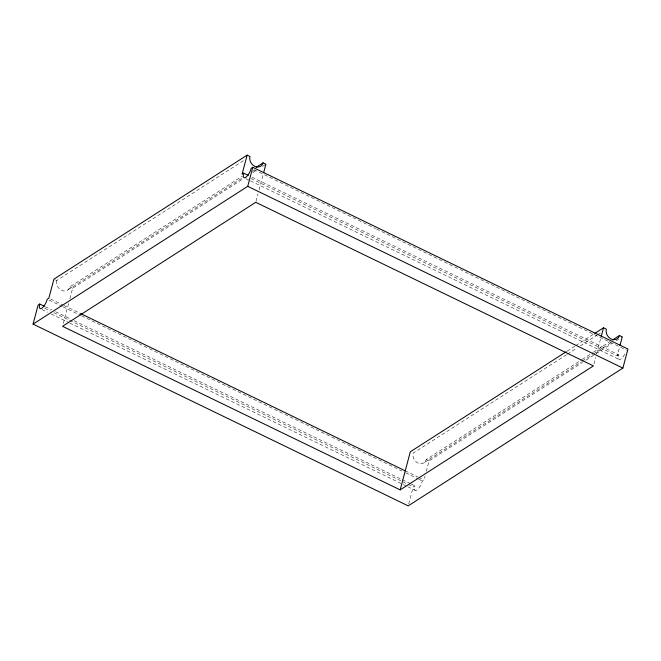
<?xml version="1.0" encoding="UTF-8"?>
<svg xmlns="http://www.w3.org/2000/svg" width="661" height="661" viewBox="0 0 661 661"><rect width="100%" height="100%" fill="white"/><g stroke="black" fill="none" stroke-linecap="round" stroke-linejoin="round"><path stroke-width="0.5" stroke-dasharray="3.31 2.48" d="M63.299 323.46L68.876 302.507M69.892 298.698L72.677 288.221L242.496 179.238M256.014 201.365L258.038 193.747M259.054 189.938L263.359 173.752M408.705 503.955L413.265 486.818L414.877 485.785A7.767 2.677 -64.2 0 0 416.86 490.041A7.767 2.677 -64.2 0 0 422.387 480.96L423.998 479.927L425.015 476.118M426.279 471.359L429.063 460.882L582.424 362.459M593.9 363.98L595.668 357.32M596.685 353.511L600.989 337.317M250.998 178.511L617.217 355.932L619.754 346.405M55.326 279.818L56.73 280.495L244.752 159.838M56.73 280.495A7.767 6.362 57.3 0 0 61.523 290.344A7.767 6.362 57.3 0 0 69.859 286.857L242.281 176.206M68.1 289.766L242.248 177.999M252.651 171.331L254.378 170.216M252.899 172.571L256.361 170.34M262.425 166.448L265.896 164.225M567.138 351.148L574.93 346.149M575.797 345.587L593.991 333.912M566.485 354.742L413.125 453.157A7.767 6.362 57.3 0 0 417.917 463.006A7.767 6.362 57.3 0 0 426.254 459.519L581.35 359.989M567.353 354.18L576.879 348.066M580.35 345.843L596.809 335.276M597.676 334.722L600.271 333.053M582.209 359.435L592.611 352.759M593.479 352.206L609.938 341.638M424.486 462.427L581.316 361.782M582.176 361.228L592.578 354.552M593.446 353.999L611.64 342.324M585.894 360.237L595.421 354.122M596.288 353.569L611.888 343.555M616.217 340.779L622.282 336.887M617.217 355.932L618.828 354.899A7.767 2.677 -64.2 0 0 620.332 359.41A7.767 2.677 -64.2 0 0 625.752 351.883M253.981 169.679L375.622 228.607M376.547 229.061L510.267 293.839M511.193 294.294L626.339 350.074M252.039 177.198L618.828 354.899M245.875 178.619L249.594 180.42M250.519 180.866L619.167 359.468M69.859 286.857L72.677 288.221M426.254 459.519L429.063 460.882M50.641 299.045L63.142 305.101M64.034 305.539L80.592 313.562M405.243 470.839L417.744 476.895M418.636 477.333L423.998 479.927M49.096 300.111L62.101 306.415M63.026 306.861L80.667 315.413M81.6 315.859L268.242 406.284M269.176 406.73L401.962 471.062M405.672 472.863L417.744 478.713M418.677 479.159L422.387 480.96M45.295 306.737L51.798 309.885M55.516 311.686L70.372 318.883M74.082 320.684L410.233 483.53M411.159 483.984L414.877 485.785M44.617 308.216L50.186 310.918M53.905 312.719L413.265 486.818M41.924 309.505L47.501 312.199M51.211 314L68.86 322.551M69.785 322.998L402.219 484.05M403.144 484.505L406.862 486.298M407.787 486.752L415.215 490.346"/><path stroke-width="0.99" d="M263.615 172.794L265.896 164.225L263.078 162.862A7.767 6.362 57.3 0 1 254.741 166.349A7.767 6.362 57.3 0 1 249.949 156.5L247.131 155.137L242.066 174.182L243.678 173.149A7.767 2.677 -64.2 0 0 245.661 177.404A7.767 2.677 -64.2 0 0 251.188 168.332L252.799 167.299L627.95 349.041L622.885 368.086L408.201 505.863L33.05 324.113L38.115 305.068L39.726 304.035L44.37 306.283M33.05 324.113L247.735 186.336L252.799 167.299M400.178 489.884L593.388 365.888L255.757 202.316L62.539 326.311L400.178 489.884L410.307 451.793L566.27 351.71M601.246 336.366L603.526 327.798L606.344 329.161A7.767 6.362 57.3 0 0 611.128 339.01A7.767 6.362 57.3 0 0 619.473 335.524L622.282 336.887L620.001 345.455M247.131 155.137L53.921 279.132L48.848 298.177L47.245 299.218A7.767 2.677 -64.2 0 1 41.709 308.29A7.767 2.677 -64.2 0 1 39.726 304.035M256.146 167.307L263.078 162.862M594.859 333.359L603.526 327.798M612.54 339.969L619.473 335.524M243.678 173.149L248.321 175.396M247.735 186.336L622.885 368.086M80.592 313.562L405.243 470.839"/></g></svg>
